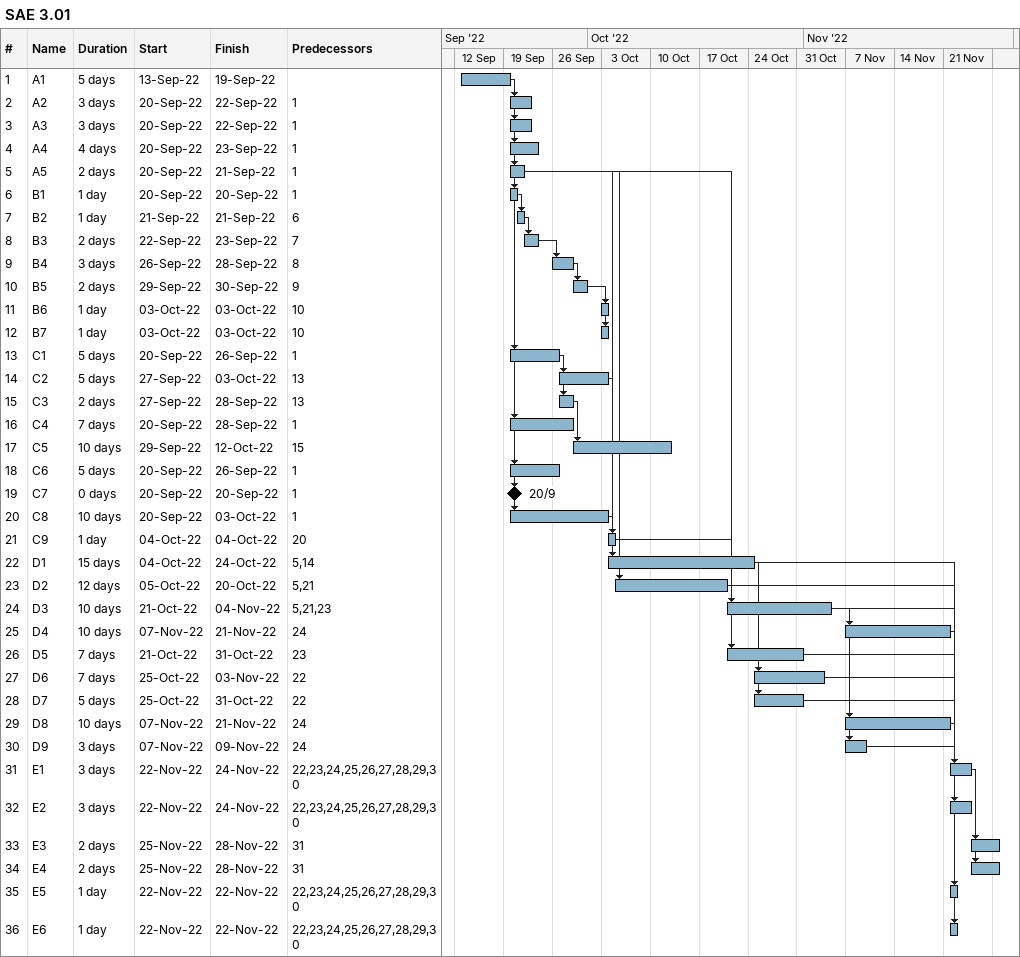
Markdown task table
SAE 3.01

| ID | Task | Duration | Start | Finish | Predecessors |
|---|---|---|---|---|---|
| 1 | A1 | 5d | 2022-09-13 | 2022-09-19 |  |
| 2 | A2 | 3d | 2022-09-20 | 2022-09-22 | 1 |
| 3 | A3 | 3d | 2022-09-20 | 2022-09-22 | 1 |
| 4 | A4 | 4d | 2022-09-20 | 2022-09-23 | 1 |
| 5 | A5 | 2d | 2022-09-20 | 2022-09-21 | 1 |
| 6 | B1 | 1d | 2022-09-20 | 2022-09-20 | 1 |
| 7 | B2 | 1d | 2022-09-21 | 2022-09-21 | 6 |
| 8 | B3 | 2d | 2022-09-22 | 2022-09-23 | 7 |
| 9 | B4 | 3d | 2022-09-26 | 2022-09-28 | 8 |
| 10 | B5 | 2d | 2022-09-29 | 2022-09-30 | 9 |
| 11 | B6 | 1d | 2022-10-03 | 2022-10-03 | 10 |
| 12 | B7 | 1d | 2022-10-03 | 2022-10-03 | 10 |
| 13 | C1 | 5d | 2022-09-20 | 2022-09-26 | 1 |
| 14 | C2 | 5d | 2022-09-27 | 2022-10-03 | 13 |
| 15 | C3 | 2d | 2022-09-27 | 2022-09-28 | 13 |
| 16 | C4 | 7d | 2022-09-20 | 2022-09-28 | 1 |
| 17 | C5 | 10d | 2022-09-29 | 2022-10-12 | 15 |
| 18 | C6 | 5d | 2022-09-20 | 2022-09-26 | 1 |
| 19 | C7 | 0d | 2022-09-20 | 2022-09-20 | 1 |
| 20 | C8 | 10d | 2022-09-20 | 2022-10-03 | 1 |
| 21 | C9 | 1d | 2022-10-04 | 2022-10-04 | 20 |
| 22 | D1 | 15d | 2022-10-04 | 2022-10-24 | 5, 14 |
| 23 | D2 | 12d | 2022-10-05 | 2022-10-20 | 5, 21 |
| 24 | D3 | 10d | 2022-10-21 | 2022-11-04 | 5, 21, 23 |
| 25 | D4 | 10d | 2022-11-07 | 2022-11-21 | 24 |
| 26 | D5 | 7d | 2022-10-21 | 2022-10-31 | 23 |
| 27 | D6 | 7d | 2022-10-25 | 2022-11-03 | 22 |
| 28 | D7 | 5d | 2022-10-25 | 2022-10-31 | 22 |
| 29 | D8 | 10d | 2022-11-07 | 2022-11-21 | 24 |
| 30 | D9 | 3d | 2022-11-07 | 2022-11-09 | 24 |
| 31 | E1 | 3d | 2022-11-22 | 2022-11-24 | 22, 23, 24, 25, 26, 27, 28, 29, 30 |
| 32 | E2 | 3d | 2022-11-22 | 2022-11-24 | 22, 23, 24, 25, 26, 27, 28, 29, 30 |
| 33 | E3 | 2d | 2022-11-25 | 2022-11-28 | 31 |
| 34 | E4 | 2d | 2022-11-25 | 2022-11-28 | 31 |
| 35 | E5 | 1d | 2022-11-22 | 2022-11-22 | 22, 23, 24, 25, 26, 27, 28, 29, 30 |
| 36 | E6 | 1d | 2022-11-22 | 2022-11-22 | 22, 23, 24, 25, 26, 27, 28, 29, 30 |
